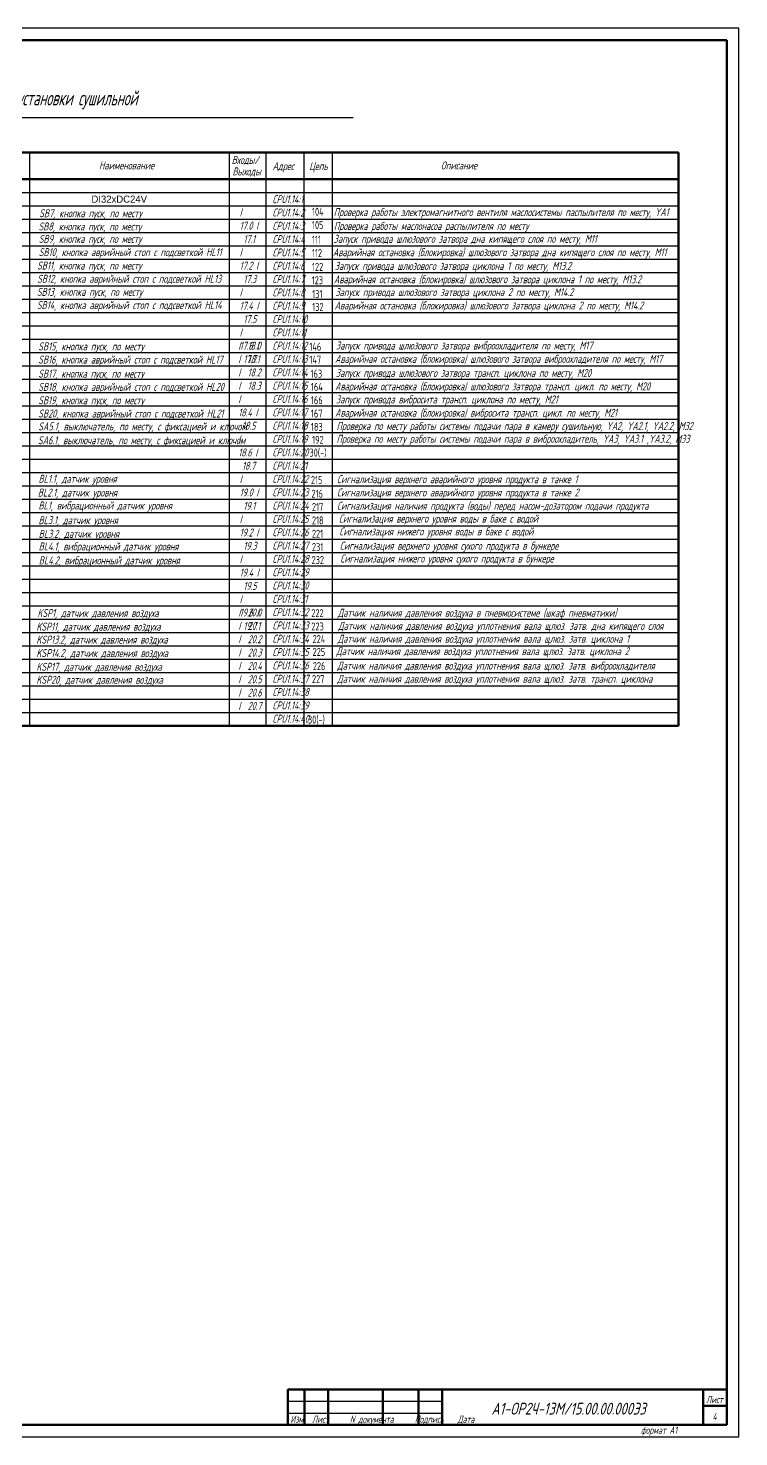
# Model space of a CAD drawing. Header units: millimetres. Extents: x 294 to 6216, y -3442 to 2720.
# Drawn here: x 4157 to 4456, y 215 to 809 of the extents above; entities that cross this region are included whole.
import ezdxf
from ezdxf.enums import TextEntityAlignment as Align

# ---------------------------------------------------------------- set-up
doc = ezdxf.new("R2010")
doc.units = ezdxf.units.MM
doc.header["$LTSCALE"] = 15
doc.linetypes.add('DOT', pattern=[0.25, 0, -0.25])
for name, color, linetype, lineweight in [('0.35 TEXT', 7, 'Continuous', 35), ('LWT 0.5', 7, 'Continuous', 50), ('LWT 0.6', 7, 'Continuous', 50)]:
    doc.layers.add(name, color=color, linetype=linetype, lineweight=lineweight)
doc.styles.add('33', font='gost.shx', dxfattribs={"width": 0.75, "oblique": 15, "height": 2.5})
doc.styles.add('34', font='gost.shx', dxfattribs={"width": 0.75, "oblique": 15, "height": 3.5})
doc.styles.add('35', font='gost.shx', dxfattribs={"width": 0.75, "oblique": 15, "height": 5})
doc.styles.add('OPSI', font='ISI-ROMANS_PL.SHX', dxfattribs={"height": 1.5})

msp = doc.modelspace()

# ---------------------------------------------------------------- linework, layer by layer
for p, q in [((4456.046, 809.294, -0.02), (3615.046, 809.294, -0.02)), ((4456.046, 215.294, -0.02), (4456.046, 809.294, -0.02)), ((3859.937, 771.576, -0.02), (4293.528, 771.576, -0.02)), ((4157.131, 756.914, -0.02), (4157.131, 515.039, -0.02)), ((4241.318, 756.914, -0.02), (4241.318, 740.039, -0.02)), ((4256.832, 756.914, -0.02), (4256.832, 740.039, -0.02)), ((4272.8, 756.914, -0.02), (4272.8, 740.039, -0.02)), ((4284.652, 756.914, -0.02), (4284.652, 740.039, -0.02)), ((4149.872, 745.664, -0.02), (4230.744, 745.664, -0.02)), ((4230.744, 745.664, -0.02), (4430.942, 745.664, -0.02)), ((4241.318, 745.664, -0.02), (4241.318, 515.039, -0.02)), ((4256.832, 745.664, -0.02), (4256.832, 515.039, -0.02)), ((4272.8, 745.664, -0.02), (4272.8, 515.039, -0.02)), ((4284.652, 745.664, -0.02), (4284.652, 515.039, -0.02)), ((4149.872, 740.039, -0.02), (4232.099, 740.039, -0.02)), ((4149.872, 740.039, -0.02), (4229.036, 740.039, -0.02)), ((4229.036, 740.039, -0.02), (4430.595, 740.039, -0.02)), ((4232.099, 740.039, -0.02), (4430.595, 740.039, -0.02)), ((4232.099, 740.039, -0.02), (4430.595, 740.039, -0.02)), ((4149.872, 734.414, -0.02), (4229.036, 734.414, -0.02)), ((4229.036, 734.414, -0.02), (4430.595, 734.414, -0.02)), ((4232.099, 734.414, -0.02), (4430.595, 734.414, -0.02)), ((4149.872, 728.789, -0.02), (4229.036, 728.789, -0.02)), ((4229.036, 728.789, -0.02), (4430.595, 728.789, -0.02)), ((4149.872, 723.164, -0.02), (4229.036, 723.164, -0.02)), ((4229.036, 723.164, -0.02), (4430.595, 723.164, -0.02)), ((4149.872, 717.539, -0.02), (4229.036, 717.539, -0.02)), ((4229.036, 717.539, -0.02), (4430.595, 717.539, -0.02)), ((4149.872, 711.914, -0.02), (4229.036, 711.914, -0.02)), ((4229.036, 711.914, -0.02), (4430.595, 711.914, -0.02)), ((4149.872, 706.289, -0.02), (4229.036, 706.289, -0.02)), ((4149.872, 706.289, -0.02), (4229.036, 706.289, -0.02)), ((4229.036, 706.289, -0.02), (4430.595, 706.289, -0.02)), ((4229.036, 706.289, -0.02), (4430.595, 706.289, -0.02)), ((4149.872, 700.664, -0.02), (4229.036, 700.664, -0.02)), ((4149.872, 695.039, -0.02), (4229.036, 695.039, -0.02)), ((4229.036, 700.664, -0.02), (4430.595, 700.664, -0.02)), ((4229.036, 695.039, -0.02), (4430.595, 695.039, -0.02)), ((4149.872, 689.414, -0.02), (4229.036, 689.414, -0.02)), ((4229.036, 689.414, -0.02), (4430.595, 689.414, -0.02)), ((4149.872, 683.789, -0.02), (4229.036, 683.789, -0.02)), ((4149.872, 683.789, -0.02), (4229.036, 683.789, -0.02)), ((4229.036, 683.789, -0.02), (4430.595, 683.789, -0.02)), ((4229.036, 683.789, -0.02), (4430.595, 683.789, -0.02)), ((4149.872, 678.164, -0.02), (4229.036, 678.164, -0.02)), ((4229.036, 678.164, -0.02), (4430.595, 678.164, -0.02)), ((4149.872, 672.539, -0.02), (4229.036, 672.539, -0.02)), ((4229.036, 672.539, -0.02), (4430.595, 672.539, -0.02)), ((4149.872, 666.914, -0.02), (4229.036, 666.914, -0.02)), ((4229.036, 666.914, -0.02), (4430.595, 666.914, -0.02)), ((4149.872, 661.289, -0.02), (4229.036, 661.289, -0.02)), ((4149.872, 661.289, -0.02), (4229.036, 661.289, -0.02)), ((4229.036, 661.289, -0.02), (4430.595, 661.289, -0.02)), ((4229.036, 661.289, -0.02), (4430.595, 661.289, -0.02)), ((4149.872, 655.664, -0.02), (4229.036, 655.664, -0.02)), ((4229.036, 655.664, -0.02), (4430.595, 655.664, -0.02)), ((4149.872, 650.039, -0.02), (4229.036, 650.039, -0.02)), ((4229.036, 650.039, -0.02), (4430.595, 650.039, -0.02)), ((4149.872, 644.414, -0.02), (4229.036, 644.414, -0.02)), ((4229.036, 644.414, -0.02), (4430.595, 644.414, -0.02)), ((4149.872, 638.789, -0.02), (4229.036, 638.789, -0.02)), ((4149.872, 638.789, -0.02), (4229.036, 638.789, -0.02)), ((4229.036, 638.789, -0.02), (4430.595, 638.789, -0.02)), ((4229.036, 638.789, -0.02), (4430.595, 638.789, -0.02)), ((4149.872, 633.164, -0.02), (4229.036, 633.164, -0.02)), ((4229.036, 633.164, -0.02), (4430.595, 633.164, -0.02)), ((4149.872, 627.539, -0.02), (4229.036, 627.539, -0.02)), ((4229.036, 627.539, -0.02), (4430.595, 627.539, -0.02)), ((4149.872, 621.914, -0.02), (4229.036, 621.914, -0.02)), ((4149.872, 621.914, -0.02), (4229.036, 621.914, -0.02)), ((4229.036, 621.914, -0.02), (4430.595, 621.914, -0.02)), ((4229.036, 621.914, -0.02), (4430.595, 621.914, -0.02)), ((4149.872, 616.289, -0.02), (4229.036, 616.289, -0.02)), ((4229.036, 616.289, -0.02), (4430.595, 616.289, -0.02)), ((4149.872, 610.664, -0.02), (4229.036, 610.664, -0.02)), ((4149.872, 610.664, -0.02), (4229.036, 610.664, -0.02)), ((4229.036, 610.664, -0.02), (4430.595, 610.664, -0.02)), ((4229.036, 610.664, -0.02), (4430.595, 610.664, -0.02)), ((4149.872, 605.039, -0.02), (4229.036, 605.039, -0.02)), ((4149.872, 605.039, -0.02), (4229.036, 605.039, -0.02)), ((4229.036, 605.039, -0.02), (4430.595, 605.039, -0.02)), ((4229.036, 605.039, -0.02), (4430.595, 605.039, -0.02)), ((4149.872, 599.414, -0.02), (4229.036, 599.414, -0.02)), ((4149.872, 599.414, -0.02), (4229.036, 599.414, -0.02)), ((4229.036, 599.414, -0.02), (4430.595, 599.414, -0.02)), ((4229.036, 599.414, -0.02), (4430.595, 599.414, -0.02)), ((4149.872, 593.789, -0.02), (4229.036, 593.789, -0.02)), ((4149.872, 588.164, -0.02), (4229.036, 588.164, -0.02)), ((4149.872, 588.164, -0.02), (4229.036, 588.164, -0.02)), ((4229.036, 593.789, -0.02), (4430.595, 593.789, -0.02)), ((4229.036, 588.164, -0.02), (4430.595, 588.164, -0.02)), ((4229.036, 588.164, -0.02), (4430.595, 588.164, -0.02)), ((4149.872, 582.539, -0.02), (4229.036, 582.539, -0.02)), ((4229.036, 582.539, -0.02), (4430.595, 582.539, -0.02)), ((4149.872, 576.914, -0.02), (4229.036, 576.914, -0.02)), ((4229.036, 576.914, -0.02), (4430.595, 576.914, -0.02)), ((4149.872, 571.289, -0.02), (4229.036, 571.289, -0.02)), ((4229.036, 571.289, -0.02), (4430.595, 571.289, -0.02)), ((4149.872, 565.664, -0.02), (4229.036, 565.664, -0.02)), ((4229.036, 565.664, -0.02), (4430.595, 565.664, -0.02)), ((4149.872, 560.039, -0.02), (4229.036, 560.039, -0.02)), ((4229.036, 560.039, -0.02), (4430.595, 560.039, -0.02)), ((4149.872, 554.414, -0.02), (4229.036, 554.414, -0.02)), ((4229.036, 554.414, -0.02), (4430.595, 554.414, -0.02)), ((4149.872, 548.789, -0.02), (4229.036, 548.789, -0.02)), ((4229.036, 548.789, -0.02), (4430.595, 548.789, -0.02)), ((4149.872, 543.164, -0.02), (4229.036, 543.164, -0.02)), ((4229.036, 543.164, -0.02), (4430.595, 543.164, -0.02)), ((4149.872, 537.539, -0.02), (4229.036, 537.539, -0.02)), ((4229.036, 537.539, -0.02), (4430.595, 537.539, -0.02)), ((4149.872, 531.914, -0.02), (4229.036, 531.914, -0.02)), ((4229.036, 531.914, -0.02), (4430.595, 531.914, -0.02)), ((4149.872, 526.289, -0.02), (4229.036, 526.289, -0.02)), ((4229.036, 526.289, -0.02), (4430.595, 526.289, -0.02)), ((4149.872, 520.664, -0.02), (4229.036, 520.664, -0.02)), ((4229.036, 520.664, -0.02), (4430.595, 520.664, -0.02)), ((4266.046, 230.294, -0.02), (4331.046, 230.294, -0.02)), ((4266.046, 225.294, -0.02), (4331.046, 225.294, -0.02)), ((3615.046, 215.294, -0.02), (4456.046, 215.294, -0.02))]:
    msp.add_line(p, q)
at = {"layer": 'LWT 0.5'}
for p, q in [((4149.872, 756.914, -0.02), (4430.595, 756.914, -0.02)), ((4430.595, 756.914, -0.02), (4430.595, 515.039, -0.02)), ((4149.872, 745.664, -0.02), (4237.526, 745.664, -0.02)), ((4237.526, 745.664, -0.02), (4430.595, 745.664, -0.02)), ((4149.872, 515.039, -0.02), (4229.036, 515.039, -0.02)), ((4229.036, 515.039, -0.02), (4430.595, 515.039, -0.02))]:
    msp.add_line(p, q, dxfattribs=at)
at = {"layer": 'LWT 0.6'}
for p, q in [((3635.046, 804.294, -0.02), (4451.046, 804.294, -0.02)), ((4451.046, 804.294, -0.02), (4451.046, 220.294, -0.02)), ((4266.046, 220.294, -0.02), (4266.046, 235.294, -0.02)), ((4266.046, 235.294, -0.02), (4451.046, 235.294, -0.02)), ((4273.046, 235.294, -0.02), (4273.046, 220.294, -0.02)), ((4283.046, 235.294, -0.02), (4283.046, 220.294, -0.02)), ((4306.046, 235.294, -0.02), (4306.046, 220.294, -0.02)), ((4321.046, 235.294, -0.02), (4321.046, 220.294, -0.02)), ((4331.046, 235.294, -0.02), (4331.046, 220.294, -0.02)), ((4441.046, 235.294, -0.02), (4441.046, 220.294, -0.02)), ((4441.046, 228.294, -0.02), (4451.046, 228.294, -0.02)), ((4451.046, 220.294, -0.02), (3635.046, 220.294, -0.02))]:
    msp.add_line(p, q, dxfattribs=at)

# ---------------------------------------------------------------- texts
at = {"linetype": 'DOT', "insert": (4183.303, 738.7, -0.02), "char_height": 3, "width": 43.93467, "attachment_point": 1, "style": 'OPSI'}
msp.add_mtext('DI32xDC24V', dxfattribs=at)
at = {"layer": '0.35 TEXT', "oblique": 15}
for s, height, style, width, p in [('Таблица  2  входных-выходных сигналов контроллера  CPU  по шкафу управления для установки сушильной ', 6.25, '34', 0.75, (3937.957, 776.719, -0.041)), ('Входы/', 3.375, '33', 0.9, (4242.388, 752.048, -0.02)), ('Наименование', 3.375, '33', 0.9, (4186.474, 749.717, -0.02)), ('Выходы', 3.375, '33', 0.9, (4242.705, 747.214, -0.02)), ('Адрес', 3.375, '33', 0.9, (4259.576, 749.439, -0.02)), ('Цепь', 3.375, '33', 0.9, (4275.044, 749.439, -0.02)), ('Описание', 3.375, '33', 0.9, (4330.576, 749.717, -0.02)), ('SB7, кнопка пуск, по месту ', 3.375, '33', 0.9, (4161.287, 729.563, -0.02)), ('Проверка работы электромагнитного вентиля маслосистемы паспылителя по месту, YA1', 3.375, '33', 0.889184, (4285.396, 730.046, -0.02)), ('SB8, кнопка пуск, по месту', 3.375, '33', 0.9, (4160.976, 723.995, -0.02)), ('Проверка работы маслонасоа распылителя по месту', 3.375, '33', 0.889184, (4285.449, 724.202, -0.02)), ('SB9, кнопка пуск, по месту', 3.375, '33', 0.9, (4161.061, 718.739, -0.02)), ('Запуск привода шлюзового затвора дна кипящего слоя по месту, М11', 3.375, '33', 0.9, (4285.368, 718.764, -0.02)), ('SB10, кнопка аврийный стоп с подсветкой HL11', 3.375, '33', 0.9, (4161.061, 713.158, -0.02)), ('Аварийная остановка (блокировка) шлюзового затвора дна кипящего слоя по месту, М11', 3.375, '33', 0.801952, (4285.045, 713.139, -0.02)), ('SB11, кнопка пуск, по месту', 3.375, '33', 0.9, (4160.399, 707.508, -0.02)), ('Запуск привода шлюзового затвора циклона 1 по месту, М13.2', 3.375, '33', 0.9, (4285.794, 707.34, -0.02)), ('SB12, кнопка аврийный стоп с подсветкой HL13', 3.375, '33', 0.9, (4160.399, 701.926, -0.02)), ('Аварийная остановка (блокировка) шлюзового затвора циклона 1 по месту, М13.2', 3.375, '33', 0.801952, (4285.471, 701.715, -0.02)), ('SB13, кнопка пуск, по месту', 3.375, '33', 0.9, (4160.267, 696.408, -0.02)), ('Запуск привода шлюзового затвора циклона 2 по месту, М14.2', 3.375, '33', 0.9, (4286.068, 696.294, -0.02)), ('SB14, кнопка аврийный стоп с подсветкой HL14', 3.375, '33', 0.9, (4160.267, 690.827, -0.02)), ('Аварийная остановка (блокировка) шлюзового затвора циклона 2 по месту, М14.2', 3.375, '33', 0.801952, (4285.745, 690.669, -0.02)), ('Запуск привода шлюзового затвора виброохладителя по месту, М17', 3.375, '33', 0.9, (4286.286, 673.787, -0.02)), ('SB15, кнопка пуск, по месту', 3.375, '33', 0.9, (4160.875, 673.427, -0.02)), ('SB16, кнопка аврийный стоп с подсветкой HL17', 3.375, '33', 0.9, (4160.875, 667.846, -0.02)), ('Аварийная остановка (блокировка) шлюзового затвора виброохладителя по месту, М17', 3.375, '33', 0.801952, (4285.963, 668.162, -0.02)), ('SB17, кнопка пуск, по месту', 3.375, '33', 0.9, (4160.875, 661.931, -0.02)), ('Запуск привода шлюзового затвора трансп. циклона по месту, М20', 3.375, '33', 0.9, (4286.286, 662.205, -0.02)), ('SB18, кнопка аврийный стоп с подсветкой HL20', 3.375, '33', 0.9, (4160.875, 656.35, -0.02)), ('Аварийная остановка (блокировка) шлюзового затвора трансп. цикл. по месту, М20', 3.375, '33', 0.801952, (4285.963, 656.58, -0.02)), ('SB19, кнопка пуск, по месту', 3.375, '33', 0.9, (4160.875, 650.7, -0.02)), ('Запуск привода вибросита трансп. циклона по месту, М21', 3.375, '33', 0.9, (4286.286, 651.061, -0.02)), ('SB20, кнопка аврийный стоп с подсветкой HL21', 3.375, '33', 0.9, (4160.875, 645.118, -0.02)), ('Аварийная остановка (блокировка) вибросита трансп. цикл. по месту, М21', 3.375, '33', 0.801952, (4285.963, 645.436, -0.02)), ('SA5.1, выключатель, по месту, с фиксацией и ключом', 3.375, '33', 0.814569, (4160.875, 639.688, -0.02)), ('Проверка по месту работы системы подачи пара в камеру сушильную, YA2, YA2.1, YA2.2, M32', 3.375, '33', 0.801952, (4286.562, 639.85, -0.02)), ('SA6.1, выключатель, по месту, с фиксацией и ключом', 3.375, '33', 0.810572, (4160.698, 633.83, -0.02)), ('Проверка по месту работы системы подачи пара в виброохладитель, YA3, YA3.1 ,YA3.2, M33', 3.375, '33', 0.801952, (4286.562, 634.456, -0.02)), ('BL1.1, датчик уровня', 3.375, '33', 0.9, (4161, 617.597, -0.02)), ('Сигнализация верхнего аварийного уровня продукта в танке 1', 3.375, '33', 0.801952, (4286.763, 617.425, -0.02)), ('BL2.1, датчик уровня', 3.375, '33', 0.9, (4160.709, 611.779, -0.02)), ('Сигнализация верхнего аварийного уровня продукта в танке 2', 3.375, '33', 0.801952, (4286.763, 611.814, -0.02)), ('BL1, вибрационный датчик уровня', 3.375, '33', 0.9, (4160.96, 606.337, -0.02)), ('Сигнализация наличия продукта (воды) перед насом-дозатором подачи продукта', 3.375, '33', 0.801952, (4286.763, 606.204, -0.02)), ('BL3.1, датчик уровня', 3.375, '33', 0.9, (4160.986, 600.14, -0.02)), ('Сигнализация верхнего уровня воды в баке с водой ', 3.375, '33', 0.801952, (4287.565, 600.794, -0.02)), ('BL3.2, датчик уровня', 3.375, '33', 0.9, (4161.052, 594.377, -0.02)), ('Сигнализация нижего уровня воды в баке с водой ', 3.375, '33', 0.801952, (4287.765, 595.384, -0.02)), ('BL4.1, вибрационный датчик уровня', 3.375, '33', 0.9, (4161.047, 589.078, -0.02)), ('Сигнализация верхнего уровня сухого продукта в бункере', 3.375, '33', 0.801952, (4287.966, 589.357, -0.02)), ('BL4.2, вибрационный датчик уровня', 3.375, '33', 0.9, (4161.113, 583.188, -0.02)), ('Сигнализация нижего уровня сухого продукта в бункере', 3.375, '33', 0.801952, (4288.167, 583.947, -0.02)), ('KSP1, датчик давления воздуха', 3.375, '33', 0.9, (4160.551, 560.981, -0.02)), ('Датчик наличия давления воздуха в пневмосистеме (шкаф пневматики)', 3.375, '33', 0.9, (4287.094, 561.084, -0.02)), ('KSP11, датчик давления воздуха', 3.375, '33', 0.9, (4160.089, 555.234, -0.02)), ('Датчик наличия давления воздуха уплотнения вала щлюз. затв. дна кипящего слоя', 3.375, '33', 0.9, (4287.256, 555.552, -0.02)), ('KSP13.2, датчик давления воздуха', 3.375, '33', 0.9, (4160.089, 549.778, -0.02)), ('Датчик наличия давления воздуха уплотнения вала щлюз. затв. циклона 1', 3.375, '33', 0.9, (4287.055, 550.118, -0.02)), ('KSP14.2, датчик давления воздуха', 3.375, '33', 0.9, (4160.089, 544.098, -0.02)), ('Датчик наличия давления воздуха уплотнения вала щлюз. затв. циклона 2', 3.375, '33', 0.9, (4286.45, 544.906, -0.02)), ('KSP17, датчик давления воздуха', 3.375, '33', 0.9, (4160.089, 538.299, -0.02)), ('Датчик наличия давления воздуха уплотнения вала щлюз. затв. виброохладителя', 3.375, '33', 0.9, (4286.853, 538.799, -0.02)), ('KSP20, датчик давления воздуха', 3.375, '33', 0.9, (4160.089, 532.842, -0.02)), ('Датчик наличия давления воздуха уплотнения вала щлюз. затв. трансп. циклона', 3.375, '33', 0.9, (4286.853, 533.24, -0.02)), ('Лист', 3, '33', 0.8, (4442.271, 229.491, -0.02)), ('Изм.  Лист      N документа      Подпись    Дата', 3, '33', 0.8, (4267.106, 221.199, -0.02)), ('4', 3, '33', 0.8, (4445.003, 222.401, -0.02)), ('формат А1', 3, '33', 0.8, (4414.786, 216.587, -0.02))]:
    msp.add_text(s, height=height, dxfattribs=dict(at, style=style, width=width)).set_placement(p)
at = {"layer": '0.35 TEXT', "style": '33', "width": 0.9}
for s, p in [('104', (4276.219, 730.207, -0.02)), ('105', (4276.22, 724.582, -0.02)), ('111', (4276.22, 718.397, -0.02)), ('112', (4276.22, 712.772, -0.02)), ('122', (4276.217, 706.956, -0.02)), ('123', (4276.099, 701.319, -0.02)), ('131', (4276.313, 695.52, -0.02)), ('132', (4276.313, 690.064, -0.02)), ('146', (4275.127, 673.297, -0.02)), ('147', (4275.127, 667.84, -0.02)), ('163', (4275.623, 661.891, -0.02)), ('164', (4275.767, 656.351, -0.02)), ('166', (4275.767, 650.726, -0.02)), ('167', (4275.767, 645.101, -0.02)), ('183', (4275.769, 639.476, -0.02)), ('192', (4276.266, 634.02, -0.02)), ('30(-)', (4275.156, 628.632, -0.02)), ('215', (4275.759, 617.053, -0.02)), ('216', (4276.013, 611.314, -0.02)), ('217', (4276.189, 605.673, -0.02)), ('218', (4276.189, 600.048, -0.02)), ('221', (4276.189, 594.423, -0.02)), ('231', (4276.189, 588.798, -0.02)), ('232', (4276.048, 583.367, -0.02)), ('222', (4275.94, 560.937, -0.02)), ('223', (4275.94, 555.312, -0.02)), ('224', (4276.472, 550, -0.02)), ('225', (4276.472, 544.618, -0.02)), ('226', (4276.576, 538.591, -0.02)), ('227', (4276.211, 533.121, -0.02)), ('30(-)', (4274.507, 516.056, -0.02))]:
    msp.add_text(s, height=3.375, dxfattribs=at).set_placement(p)
at = {"layer": '0.35 TEXT', "style": '35', "oblique": 15, "width": 0.885568}
msp.add_text('А1-ОР2Ч-13М/15.00.00.000Э3', height=5, dxfattribs=at).set_placement((4351.833, 224.669, -0.02), (4416.833, 224.669, -0.02), align=Align.FIT)
at = {"layer": '0.35 TEXT', "insert": (4259.521, 738.869, -0.02), "char_height": 3.375, "width": 16.76608, "attachment_point": 1, "line_spacing_factor": 0.9985, "style": '33'}
msp.add_mtext('CPU1.14:1 CPU1.14:2 CPU1.14:3\\PCPU1.14:4\\PCPU1.14:5\\PCPU1.14:6\\PCPU1.14:7 CPU1.14:8 \\PCPU1.14:9\\PCPU1.14:10\\PCPU1.14:11 CPU1.14:12\\PCPU1.14:13\\PCPU1.14:14\\PCPU1.14:15 CPU1.14:16\\PCPU1.14:17\\PCPU1.14:18\\PCPU1.14:19\\PCPU1.14:20\\PCPU1.14:21\\PCPU1.14:22\\PCPU1.14:23 CPU1.14:24\\PCPU1.14:25\\PCPU1.14:26\\PCPU1.14:27 CPU1.14:28\\PCPU1.14:29\\PCPU1.14:30\\PCPU1.14:31 CPU1.14:32\\PCPU1.14:33\\PCPU1.14:34\\PCPU1.14:35 CPU1.14:36\\PCPU1.14:37\\PCPU1.14:38\\PCPU1.14:39\\PCPU1.14:40', dxfattribs=at)
at = {"layer": '0.35 TEXT', "char_height": 3.375, "attachment_point": 1, "style": '33'}
for s, insert, width in [('I  17.0 I  17.1 I  17.2 I  17.3 I  17.4 I  17.5 I  17.6 I  17.7', (4245.741, 733.318, -0.02), 6.93775), ('I  18.0 I  18.1 I  18.2 I  18.3 I  18.4 I  18.5 I  18.6 I  18.7', (4245.186, 677.068, -0.02), 7.86856), ('I  19.0 I  19.1 I  19.2 I  19.3 I  19.4 I  19.5 I  19.6 I  19.7', (4245.75, 620.818, -0.02), 6.93775), ('I  20.0 I  20.1 I  20.2 I  20.3 I  20.4 I  20.5 I  20.6 I  20.7', (4245.194, 564.568, -0.02), 8.83251)]:
    msp.add_mtext(s, dxfattribs=dict(at, insert=insert, width=width))

doc.saveas('drawing.dxf')
